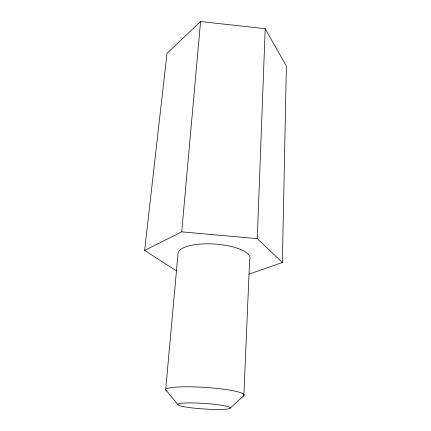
<?xml version="1.0" encoding="UTF-8"?>
<svg xmlns="http://www.w3.org/2000/svg" width="431" height="431" viewBox="0 0 431 431"><rect width="100%" height="100%" fill="white"/><g stroke="black" fill="none" stroke-linecap="round" stroke-linejoin="round"><path stroke-width="0.65" d="M248.967 274.154L282.386 262.517L286.373 66.105L265.194 28.678L200.566 21.55L167.007 53.347L144.627 250.427L176.371 270.846M282.386 262.517L257.275 238.645L265.194 28.678M144.627 250.427L181.72 231.851L200.566 21.55M230.127 408.216A26.323 2.785 3.8 0 0 193.481 402.947A26.323 2.785 3.8 0 0 188.466 407.419A26.323 2.785 3.8 0 0 230.127 408.216L243.876 395.583L249.63 259.645A36.042 11.858 3.8 0 0 217.111 244.226A36.042 11.858 3.8 0 0 178.051 253.358L165.671 389.748L177.771 404.38M181.72 231.851L257.275 238.645M166.845 391.106A39.361 4.962 3.8 0 1 204.725 387.399A39.361 4.962 3.8 0 1 243.138 396.041"/></g></svg>
